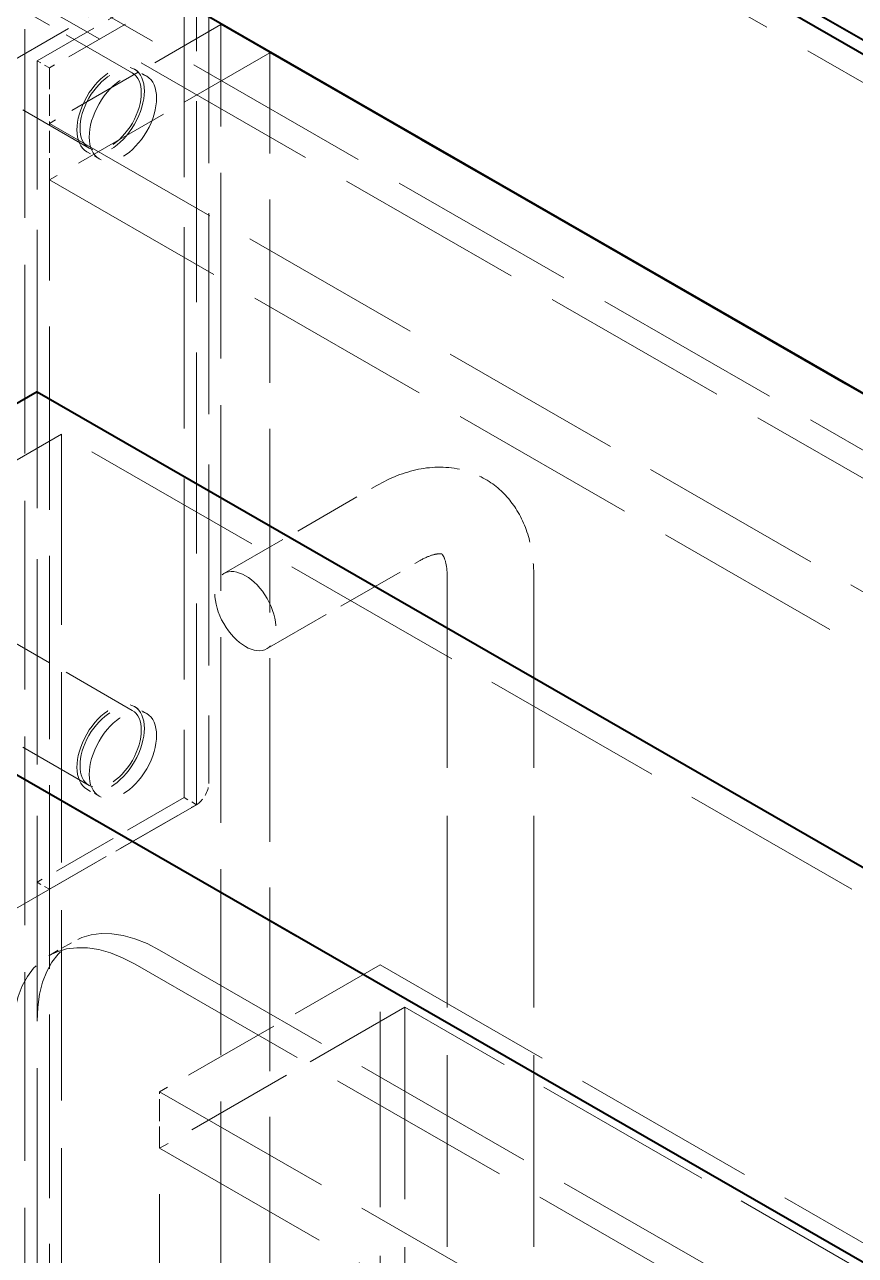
# Model space of a CAD drawing. Header units: millimetres. Extents: x 0 to 2378, y 0 to 1682.
# Drawn here: x 2110.97 to 2130.15, y 1499.95 to 1528.37 of the extents above; entities that cross this region are included whole.
import ezdxf

# ---------------------------------------------------------------- set-up
doc = ezdxf.new("R2010")
doc.units = ezdxf.units.MM
doc.header["$LTSCALE"] = 2
doc.linetypes.add('DASHED', pattern=[0.2067, 0.1654, -0.0413])
doc.layers.add('가려진 것(ISO)', color=2, linetype='DASHED', lineweight=18)
doc.layers.add('가시적인 것(ISO)', color=3, linetype='Continuous', lineweight=40)

msp = doc.modelspace()

# ---------------------------------------------------------------- linework, layer by layer
at = {"layer": '가려진 것(ISO)', "ltscale": 13.202866}
for p, q in [((2230.6221, 1470.2519), (2110.9797, 1539.1495)), ((2110.1312, 1538.6608), (2229.7736, 1469.7633)), ((2103.9086, 1535.0775), (2223.5511, 1466.18))]:
    msp.add_line(p, q, dxfattribs=at)
at = {"layer": '가려진 것(ISO)', "ltscale": 13.16608}
msp.add_line((2110.9797, 1539.1495), (2110.9797, 1414.5553), dxfattribs=at)
at = {"layer": '가려진 것(ISO)', "ltscale": 13.245917}
for p, q in [((2110.1312, 1530.1747), (2222.4197, 1465.5121)), ((2221.854, 1465.1863), (2109.5655, 1529.849))]:
    msp.add_line(p, q, dxfattribs=at)
at = {"layer": '가려진 것(ISO)', "ltscale": 6.475868}
for p, q in [((2110.1312, 1527.2114), (2114.9395, 1529.9803)), ((2114.9395, 1510.3592), (2110.1312, 1507.5902))]:
    msp.add_line(p, q, dxfattribs=at)
at = {"layer": '가려진 것(ISO)', "ltscale": 14.029995}
for p, q in [((2115.2223, 1529.8162), (2115.2223, 1510.8491)), ((2114.6566, 1529.4904), (2114.6566, 1510.5233)), ((2114.9395, 1510.3604), (2114.9395, 1529.3275))]:
    msp.add_line(p, q, dxfattribs=at)
at = {"layer": '가려진 것(ISO)', "ltscale": 5.33305}
for p, q in [((2113.4586, 1527.2541), (2109.4988, 1529.5344)), ((2115.5052, 1528.3705), (2111.5454, 1526.0902)), ((2112.4605, 1525.5209), (2108.5008, 1527.8012)), ((2113.4586, 1512.5383), (2109.4988, 1514.8186)), ((2112.4605, 1510.8051), (2108.5008, 1513.0854))]:
    msp.add_line(p, q, dxfattribs=at)
at = {"layer": '가려진 것(ISO)', "ltscale": 4.571172}
for p, q in [((2111.2625, 1527.5359), (2114.6566, 1529.4904)), ((2114.9395, 1529.3275), (2111.5454, 1527.373)), ((2114.6566, 1510.5233), (2111.2625, 1508.5688)), ((2111.5454, 1508.4059), (2114.9395, 1510.3604))]:
    msp.add_line(p, q, dxfattribs=at)
at = {"layer": '가려진 것(ISO)', "ltscale": 12.965651}
msp.add_line((2115.5052, 1418.8191), (2115.5052, 1528.3705), dxfattribs=at)
at = {"layer": '가려진 것(ISO)', "ltscale": 12.912267}
for p, q in [((2115.5052, 1528.3705), (2224.9653, 1465.3366)), ((2111.5454, 1526.0902), (2221.0055, 1463.0563))]:
    msp.add_line(p, q, dxfattribs=at)
at = {"layer": '가려진 것(ISO)', "ltscale": 6.856808}
for p, q in [((2116.6365, 1527.7164), (2111.5454, 1524.7846)), ((2119.1821, 1506.6635), (2114.091, 1503.7317))]:
    msp.add_line(p, q, dxfattribs=at)
at = {"layer": '가려진 것(ISO)', "ltscale": 12.810837}
for p, q in [((2116.6365, 1419.4732), (2116.6365, 1527.7164)), ((2111.5454, 1416.5414), (2111.5454, 1524.7846))]:
    msp.add_line(p, q, dxfattribs=at)
at = {"layer": '가려진 것(ISO)', "ltscale": 13.235192}
for p, q in [((2116.6365, 1527.7164), (2224.9653, 1465.334)), ((2111.5454, 1524.7846), (2219.8741, 1462.4022))]:
    msp.add_line(p, q, dxfattribs=at)
at = {"layer": '가려진 것(ISO)', "ltscale": 0.380839}
for p, q in [((2111.5454, 1527.373), (2111.2625, 1527.5359)), ((2113.7914, 1527.1779), (2113.5085, 1527.3408)), ((2112.6935, 1525.2714), (2112.4106, 1525.4343)), ((2113.7914, 1512.462), (2113.5085, 1512.6249)), ((2112.6935, 1510.5556), (2112.4106, 1510.7184)), ((2114.9395, 1510.3604), (2114.6566, 1510.5233)), ((2111.5454, 1508.4059), (2111.2625, 1508.5688))]:
    msp.add_line(p, q, dxfattribs=at)
at = {"layer": '가려진 것(ISO)', "ltscale": 11.309377}
msp.add_line((2111.2625, 1519.8913), (2111.2625, 1527.5359), dxfattribs=at)
at = {"layer": '가려진 것(ISO)', "ltscale": 1.494249}
msp.add_line((2111.5454, 1527.373), (2111.5454, 1526.0902), dxfattribs=at)
at = {"layer": '가려진 것(ISO)', "ltscale": 1.520716}
for p, q in [((2111.5454, 1524.7846), (2111.5454, 1526.0902)), ((2114.091, 1502.4261), (2114.091, 1503.7317))]:
    msp.add_line(p, q, dxfattribs=at)
at = {"layer": '가려진 것(ISO)', "ltscale": 14.33136}
msp.add_line((2111.2625, 1505.3604), (2111.2625, 1519.8913), dxfattribs=at)
at = {"layer": '가려진 것(ISO)', "ltscale": 12.578616}
msp.add_line((2111.8282, 1518.9115), (2104.4743, 1514.6767), dxfattribs=at)
at = {"layer": '가려진 것(ISO)', "ltscale": 13.288179}
msp.add_line((2111.8282, 1518.9115), (2111.8282, 1451.5456), dxfattribs=at)
at = {"layer": '가려진 것(ISO)', "ltscale": 12.886484}
msp.add_line((2194.7011, 1471.1882), (2111.8282, 1518.9115), dxfattribs=at)
at = {"layer": '가려진 것(ISO)', "ltscale": 4.761642}
for p, q in [((2115.5718, 1515.6961), (2119.1074, 1517.732)), ((2116.5699, 1513.9629), (2120.1054, 1515.9989))]:
    msp.add_line(p, q, dxfattribs=at)
at = {"layer": '가려진 것(ISO)', "ltscale": 13.375452}
for p, q in [((2120.7277, 1515.6344), (2120.7277, 1438.785)), ((2122.7277, 1515.6344), (2122.7277, 1438.785))]:
    msp.add_line(p, q, dxfattribs=at)
at = {"layer": '가려진 것(ISO)', "ltscale": 12.873099}
msp.add_line((2191.0242, 1464.8359), (2104.4743, 1514.6767), dxfattribs=at)
at = {"layer": '가려진 것(ISO)', "ltscale": 0.761779}
msp.add_line((2111.5291, 1506.8722), (2112.0948, 1507.198), dxfattribs=at)
at = {"layer": '가려진 것(ISO)', "ltscale": 13.036946}
for p, q in [((2114.091, 1507.0018), (2186.4987, 1465.305)), ((2113.5253, 1506.6761), (2185.933, 1464.9793)), ((2119.1821, 1506.6635), (2191.5899, 1464.9666)), ((2114.091, 1503.7317), (2186.4987, 1462.0348))]:
    msp.add_line(p, q, dxfattribs=at)
at = {"layer": '가려진 것(ISO)', "ltscale": 13.634165}
for p, q in [((2119.1821, 1455.9755), (2119.1821, 1506.6635)), ((2111.2625, 1454.6725), (2111.2625, 1505.3604))]:
    msp.add_line(p, q, dxfattribs=at)
at = {"layer": '가려진 것(ISO)', "ltscale": 7.618686}
msp.add_line((2119.7478, 1505.6837), (2114.091, 1502.4261), dxfattribs=at)
at = {"layer": '가려진 것(ISO)', "ltscale": 12.731393}
msp.add_line((2190.4585, 1464.9641), (2119.7478, 1505.6837), dxfattribs=at)
at = {"layer": '가려진 것(ISO)', "ltscale": 13.398176}
msp.add_line((2119.7478, 1505.6837), (2119.7478, 1487.5707), dxfattribs=at)
at = {"layer": '가려진 것(ISO)', "ltscale": 12.833244}
msp.add_line((2114.091, 1502.4261), (2185.3673, 1461.3808), dxfattribs=at)
at = {"layer": '가려진 것(ISO)', "ltscale": 13.282315}
msp.add_line((2114.091, 1453.0463), (2114.091, 1502.4261), dxfattribs=at)
at = {"layer": '가려진 것(ISO)', "ltscale": 6.582059}
for centre in [(2112.9596, 1526.3875), (2113.2424, 1526.2246), (2112.9596, 1511.6717), (2113.2424, 1511.5088)]:
    msp.add_ellipse(centre, major_axis=(0.5489, 0.9532), ratio=0.5780931, dxfattribs=at)
at = {"layer": '가려진 것(ISO)', "ltscale": 5.983681}
for centre, major_axis in [((2112.9596, 1526.3875), (-0.499, -0.8666)), ((2116.0709, 1514.8295), (0.499, -0.8666)), ((2112.9596, 1511.6717), (-0.499, -0.8666))]:
    msp.add_ellipse(centre, major_axis=major_axis, ratio=0.5780931, dxfattribs=at)
at = {"layer": '가려진 것(ISO)', "ltscale": 0.598278}
msp.add_ellipse((2114.9395, 1510.6862), major_axis=(-0.1996, -0.3466), ratio=0.5780931, start_param=0.7834645, end_param=2.3542608, dxfattribs=at)
at = {"layer": '가려진 것(ISO)', "ltscale": 5.983681}
for centre in [(2114.091, 1503.7317), (2113.5253, 1503.4059)]:
    msp.add_ellipse(centre, major_axis=(-1.9961, 3.4663), ratio=0.5780931, start_param=5.4997209, end_param=7.0705172, dxfattribs=at)
at = {"layer": '가려진 것(ISO)', "ltscale": 5.995627}
msp.add_open_spline([(2119.1074, 1517.732), (2119.4083, 1517.9053), (2119.7281, 1518.0359), (2120.3951, 1518.1694), (2120.7445, 1518.1735), (2121.3475, 1518.0221), (2121.6022, 1517.9008), (2122.0297, 1517.5739), (2122.2042, 1517.374), (2122.4928, 1516.9033), (2122.5949, 1516.6273), (2122.7053, 1516.1122), (2122.7277, 1515.8746), (2122.7277, 1515.6344)], degree=3, knots=[1.5707963, 1.5707963, 1.5707963, 1.5707963, 1.8849556, 1.8849556, 2.1916537, 2.1916537, 2.4298786, 2.4298786, 2.6589643, 2.6589643, 2.9243585, 2.9243585, 3.1415927, 3.1415927, 3.1415927, 3.1415927], dxfattribs=at)
at = {"layer": '가려진 것(ISO)', "ltscale": 3.545341}
msp.add_open_spline([(2120.1054, 1515.9989), (2120.2182, 1516.0638), (2120.3194, 1516.1053), (2120.477, 1516.1501), (2120.533, 1516.1539), (2120.6048, 1516.1508), (2120.604, 1516.1463), (2120.6051, 1516.1456), (2120.6149, 1516.1434), (2120.6623, 1516.058), (2120.6929, 1515.9808), (2120.7214, 1515.7997), (2120.7277, 1515.7218), (2120.7277, 1515.6344)], degree=3, knots=[1.5707963, 1.5707963, 1.5707963, 1.5707963, 1.8179417, 1.8179417, 2.0622234, 2.0622234, 2.3743924, 2.3743924, 2.6885517, 2.6885517, 2.9764189, 2.9764189, 3.1415927, 3.1415927, 3.1415927, 3.1415927], dxfattribs=at)
at = {"layer": '가시적인 것(ISO)'}
for p, q in [((2230.3393, 1470.0916), (2109.5655, 1539.6406)), ((2230.6221, 1470.2545), (2109.8483, 1539.8035)), ((2102.7772, 1535.7315), (2223.5511, 1466.1825)), ((2111.2625, 1519.8913), (2103.3429, 1515.3307)), ((2111.2625, 1519.8913), (2198.9438, 1469.3991)), ((2191.0242, 1464.8385), (2103.3429, 1515.3307))]:
    msp.add_line(p, q, dxfattribs=at)

doc.saveas('drawing.dxf')
